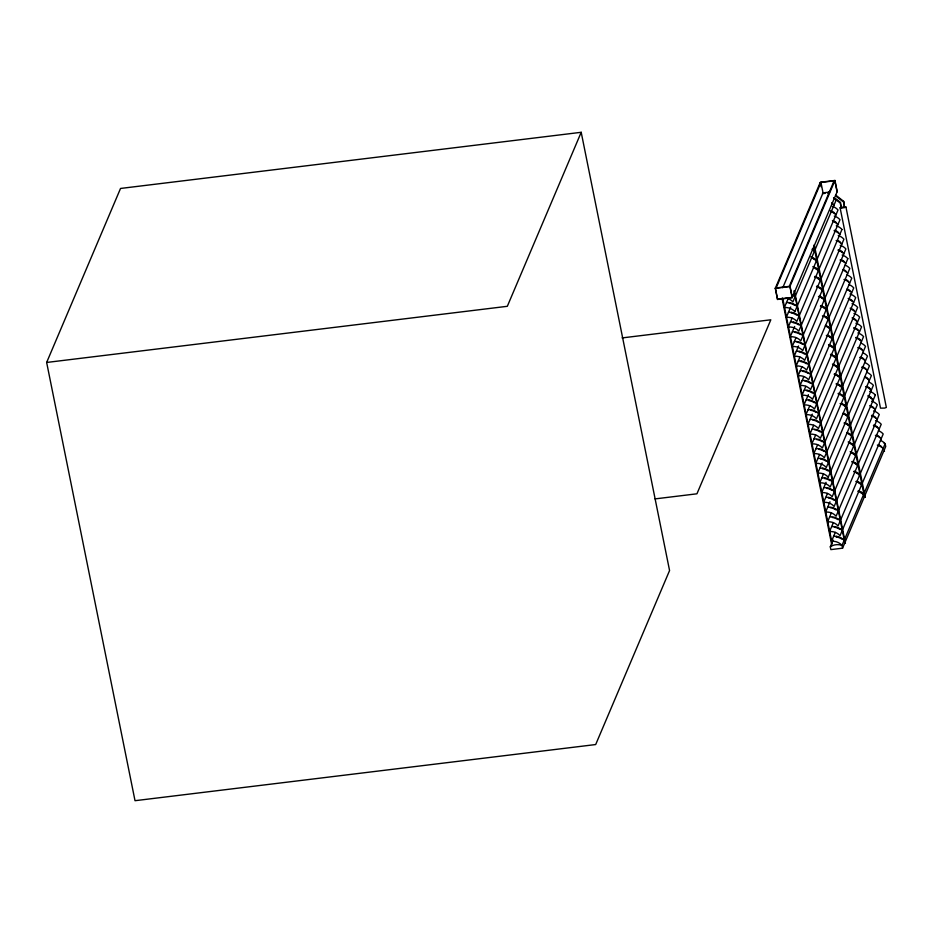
<?xml version="1.0" encoding="UTF-8"?>
<svg xmlns="http://www.w3.org/2000/svg" width="933" height="933" viewBox="0 0 933 933"><rect width="100%" height="100%" fill="white"/><g stroke="black" fill="none" stroke-linecap="round" stroke-linejoin="round"><path stroke-width="1.4" d="M46.65 362.459L120.532 188.454L581.201 132.299L669.567 570.541L595.686 744.546L135.017 800.701L46.65 362.459L507.319 306.304L581.201 132.299M775.288 288.32L820.329 182.25L834.953 180.466L837.204 191.603L792.164 297.674L777.539 299.458L775.288 288.32L789.913 286.536L834.953 180.466M776.139 287.959L820.947 182.436L823.046 192.874L782.775 287.714M777.539 299.458L775.405 288.052L790.029 286.268L792.28 297.394L777.655 299.178M789.306 286.349L834.102 180.839M788.175 298.607L784.35 307.598A11.336 10.403 23 0 1 794.869 311.634M789.376 302.642L789.143 303.19A11.208 10.286 23 0 1 794.554 305.278L794.788 304.729A11.208 10.286 23 0 0 789.376 302.642A11.499 10.543 23 0 0 786.461 302.63M792.595 295.539L792.828 294.98A11.499 10.543 23 0 1 795.009 296.927M833.95 205.225L832.003 202.729M790.706 307.004L786.321 317.337A11.336 10.403 23 0 1 796.84 321.372L839.992 219.733A11.324 10.391 23 0 0 834.3 216.094M791.336 312.38L791.102 312.928A11.208 10.286 23 0 1 796.525 315.016L796.759 314.468A11.208 10.286 23 0 0 791.336 312.38A11.499 10.543 23 0 0 788.432 312.368M816.328 261.088A11.499 10.543 23 0 0 814.147 259.141L814.381 258.593A11.208 10.286 23 0 0 810.87 256.913M792.105 318.083L788.28 327.075A11.336 10.403 23 0 1 798.8 331.11L841.951 229.471M794.858 311.645L838.021 209.995A11.324 10.391 23 0 0 832.341 206.356M833.577 197.843L840.26 203.056L841.239 207.942L844.54 207.534L843.677 201.353L835.758 195.16M841.239 207.942L840.528 202.438L836.073 198.962M793.307 322.118L793.073 322.678A11.208 10.286 23 0 1 798.485 324.754L798.718 324.206A11.208 10.286 23 0 0 793.307 322.118A11.499 10.543 23 0 0 790.391 322.107M818.288 270.838A11.499 10.543 23 0 0 816.107 268.891L816.34 268.331A11.208 10.286 23 0 0 812.83 266.651M844.54 207.534L843.677 201.353M794.636 326.48L790.239 336.813A11.336 10.403 23 0 1 800.759 340.86L843.922 239.21A11.324 10.391 23 0 0 838.231 235.571M820.259 280.576A11.499 10.543 23 0 0 818.078 278.629L818.311 278.069A11.208 10.286 23 0 0 814.801 276.39M796.024 337.559L792.21 346.563A11.336 10.403 23 0 1 802.73 350.598L845.881 248.948A11.324 10.391 23 0 0 840.19 245.321M797.225 341.595L796.992 342.154A11.208 10.286 23 0 1 802.415 344.242L802.648 343.682A11.208 10.286 23 0 0 797.225 341.595A11.499 10.543 23 0 0 794.321 341.583M796.234 332.02A11.208 10.286 23 0 1 800.689 333.944L800.444 334.492A11.208 10.286 23 0 0 795.033 332.416L795.266 331.856A11.499 10.543 23 0 0 792.35 331.845M822.218 290.315A11.499 10.543 23 0 0 820.037 288.367L820.27 287.819A11.208 10.286 23 0 0 816.76 286.128M798.555 345.968L794.17 356.301A11.336 10.403 23 0 1 804.689 360.336L847.84 258.686M799.196 351.344L798.963 351.893A11.208 10.286 23 0 1 804.374 353.98L804.608 353.42A11.208 10.286 23 0 0 799.196 351.344A11.499 10.543 23 0 0 796.281 351.321M824.177 300.053A11.499 10.543 23 0 0 821.996 298.105L822.23 297.557A11.208 10.286 23 0 0 819.652 296.181M799.954 357.047L796.141 366.039A11.336 10.403 23 0 1 806.66 370.074L849.811 268.424A11.324 10.391 23 0 0 845.041 265.112M801.155 361.083L800.922 361.631A11.208 10.286 23 0 1 806.345 363.718L806.579 363.159A11.208 10.286 23 0 0 801.155 361.083A11.499 10.543 23 0 0 798.251 361.071M826.148 309.791A11.499 10.543 23 0 0 823.967 307.843L824.201 307.295A11.208 10.286 23 0 0 820.69 305.604M801.913 366.786L798.1 375.777A11.336 10.403 23 0 1 808.619 379.813L851.771 278.174A11.324 10.391 23 0 0 847.012 274.85M803.126 370.821L802.893 371.369A11.208 10.286 23 0 1 808.305 373.457L808.538 372.908A11.208 10.286 23 0 0 803.126 370.821A11.499 10.543 23 0 0 800.211 370.809M828.107 319.529A11.499 10.543 23 0 0 825.927 317.582L826.16 317.033A11.208 10.286 23 0 0 823.582 315.657M803.884 376.524L800.059 385.516A11.336 10.403 23 0 1 810.579 389.551L853.742 287.912A11.324 10.391 23 0 0 848.972 284.588M805.086 380.559L804.852 381.107A11.208 10.286 23 0 1 810.264 383.195L810.509 382.647A11.208 10.286 23 0 0 805.086 380.559A11.499 10.543 23 0 0 802.17 380.547M830.078 329.267A11.499 10.543 23 0 0 827.898 327.32L828.131 326.772A11.208 10.286 23 0 0 825.542 325.407M805.844 386.262L802.03 395.254A11.336 10.403 23 0 1 812.55 399.289L855.701 297.65A11.324 10.391 23 0 0 850.01 294.012M807.045 390.297L806.812 390.857A11.208 10.286 23 0 1 812.235 392.933L812.468 392.385A11.208 10.286 23 0 0 807.045 390.297A11.499 10.543 23 0 0 804.141 390.286M832.038 339.006A11.499 10.543 23 0 0 829.857 337.07L830.09 336.51A11.208 10.286 23 0 0 827.501 335.145M808.375 394.659L803.989 404.992A11.336 10.403 23 0 1 814.509 409.039L857.66 307.389A11.324 10.391 23 0 0 851.981 303.75M809.016 400.035L808.783 400.595A11.208 10.286 23 0 1 814.194 402.671L814.427 402.123A11.208 10.286 23 0 0 809.016 400.035A11.499 10.543 23 0 0 806.1 400.024M833.997 348.755A11.499 10.543 23 0 0 831.816 346.808L832.049 346.248A11.208 10.286 23 0 0 828.551 344.569M809.774 405.738L805.96 414.742A11.336 10.403 23 0 1 816.48 418.777L859.631 317.127A11.324 10.391 23 0 0 853.94 313.5M810.975 409.774L810.742 410.333A11.208 10.286 23 0 1 816.165 412.409L816.398 411.861A11.208 10.286 23 0 0 810.975 409.774A11.499 10.543 23 0 0 808.071 409.762M835.968 358.494A11.499 10.543 23 0 0 833.787 356.546L834.02 355.998A11.208 10.286 23 0 0 830.51 354.307M812.305 414.147L807.92 424.48A11.336 10.403 23 0 1 818.439 428.515L861.591 326.865A11.324 10.391 23 0 0 855.911 323.238M837.927 368.232A11.499 10.543 23 0 0 835.746 366.284L835.98 365.736A11.208 10.286 23 0 0 832.469 364.045M809.879 434.218L813.704 425.226M813.903 419.675A11.208 10.286 23 0 1 818.358 421.599L818.124 422.159A11.208 10.286 23 0 0 812.713 420.072L812.946 419.523A11.499 10.543 23 0 0 810.031 419.5M839.898 377.97A11.499 10.543 23 0 0 837.717 376.022L837.951 375.474A11.208 10.286 23 0 0 834.44 373.783M815.664 434.965L811.85 443.956A11.336 10.403 23 0 1 822.37 447.992L865.521 346.353A11.324 10.391 23 0 0 860.762 343.029M841.858 387.708A11.499 10.543 23 0 0 839.677 385.761L839.91 385.212A11.208 10.286 23 0 0 836.4 383.533M817.635 444.703L813.809 453.695A11.336 10.403 23 0 1 824.329 457.73L867.48 356.091A11.324 10.391 23 0 0 862.722 352.767M818.836 448.738L818.603 449.286A11.208 10.286 23 0 1 824.014 451.374L824.247 450.826A11.208 10.286 23 0 0 818.836 448.738A11.499 10.543 23 0 0 815.92 448.726M817.833 439.163A11.208 10.286 23 0 1 822.288 441.087L822.055 441.636A11.208 10.286 23 0 0 816.632 439.548L816.865 439A11.499 10.543 23 0 0 813.961 438.988M843.817 397.446A11.499 10.543 23 0 0 841.636 395.499L841.869 394.951A11.208 10.286 23 0 0 838.37 393.271M819.594 454.441L815.78 463.433A11.336 10.403 23 0 1 826.3 467.468L869.451 365.829A11.324 10.391 23 0 0 864.681 362.505M820.795 458.476L820.562 459.036A11.208 10.286 23 0 1 825.985 461.112L826.218 460.564A11.208 10.286 23 0 0 820.795 458.476A11.499 10.543 23 0 0 817.891 458.465M845.788 407.185A11.499 10.543 23 0 0 843.607 405.249L843.84 404.689A11.208 10.286 23 0 0 841.251 403.324M822.125 462.838L817.74 473.171A11.336 10.403 23 0 1 828.259 477.218M822.766 468.214L822.521 468.774A11.208 10.286 23 0 1 827.944 470.85L828.177 470.302A11.208 10.286 23 0 0 822.766 468.214A11.499 10.543 23 0 0 819.85 468.203M847.747 416.934A11.499 10.543 23 0 0 845.566 414.987L845.799 414.427A11.208 10.286 23 0 0 843.222 413.062M823.524 473.917L819.699 482.921A11.336 10.403 23 0 1 830.218 486.956L873.381 385.306A11.324 10.391 23 0 0 868.611 381.982M824.725 477.953L824.492 478.512A11.208 10.286 23 0 1 829.904 480.588L830.137 480.04A11.208 10.286 23 0 0 824.725 477.953A11.499 10.543 23 0 0 821.81 477.941M849.718 426.673A11.499 10.543 23 0 0 847.526 424.725L847.77 424.177A11.208 10.286 23 0 0 845.181 422.801M826.055 482.326L821.67 492.659A11.336 10.403 23 0 1 832.189 496.694L875.341 395.044M828.247 477.218L871.41 375.567A11.324 10.391 23 0 0 866.652 372.244M826.685 487.702L826.451 488.251A11.208 10.286 23 0 1 831.874 490.338L832.108 489.778A11.208 10.286 23 0 0 826.685 487.702A11.499 10.543 23 0 0 823.781 487.679M851.677 436.411A11.499 10.543 23 0 0 849.496 434.463L849.73 433.915A11.208 10.286 23 0 0 847.141 432.539M827.454 493.405L823.629 502.397A11.336 10.403 23 0 1 834.149 506.432L877.3 404.782A11.324 10.391 23 0 0 871.62 401.155M828.656 497.441L828.422 497.989A11.208 10.286 23 0 1 833.834 500.076L834.067 499.517A11.208 10.286 23 0 0 828.656 497.441A11.499 10.543 23 0 0 825.74 497.429M853.637 446.149A11.499 10.543 23 0 0 851.456 444.201L851.689 443.653A11.208 10.286 23 0 0 848.179 441.962M829.985 501.802L825.6 512.135A11.336 10.403 23 0 1 836.12 516.171L879.271 414.52A11.324 10.391 23 0 0 873.58 410.893M855.608 455.887A11.499 10.543 23 0 0 853.427 453.939L853.66 453.391A11.208 10.286 23 0 0 850.15 451.712M831.373 512.882L827.559 521.874A11.336 10.403 23 0 1 838.079 525.909L881.23 424.27A11.324 10.391 23 0 0 875.551 420.631M831.583 507.342A11.208 10.286 23 0 1 836.038 509.266L835.805 509.815A11.208 10.286 23 0 0 830.382 507.727L830.615 507.179A11.499 10.543 23 0 0 827.711 507.167M857.567 465.625A11.499 10.543 23 0 0 855.386 463.678L855.619 463.13A11.208 10.286 23 0 0 852.109 461.45M833.344 522.62L829.519 531.612A11.336 10.403 23 0 1 840.038 535.647L883.189 434.008A11.324 10.391 23 0 0 878.431 430.684M833.542 517.08A11.208 10.286 23 0 1 837.997 519.005L837.764 519.553A11.208 10.286 23 0 0 832.341 517.465L832.586 516.917A11.499 10.543 23 0 0 829.67 516.905M859.538 475.364A11.499 10.543 23 0 0 857.345 473.428L857.59 472.868A11.208 10.286 23 0 0 854.08 471.188M835.303 532.358L831.49 541.35A11.336 10.403 23 0 1 842.009 545.385L842.557 548.184L830.86 549.607L830.3 546.82L833.134 540.137M836.271 536.953L836.504 536.393A11.208 10.286 23 0 1 841.928 538.481A11.499 10.543 23 0 1 844.108 540.429M861.497 485.113A11.499 10.543 23 0 0 859.316 483.166L859.55 482.606A11.196 10.275 23 0 0 856.96 481.241M841.928 538.481L841.694 539.029A11.208 10.286 23 0 0 836.271 536.953M863.457 494.852A11.499 10.543 23 0 0 861.276 492.904L861.509 492.356A11.208 10.286 23 0 0 858.931 490.98M842.557 548.184L885.72 446.534L885.16 443.746A11.324 10.391 23 0 0 880.402 440.423M830.102 190.74L828.014 193.493L829.834 191.37M794.426 290.909L845.426 543.426M865.183 497.242L864.553 497.324L865.194 497.231L814.276 244.691M843.257 206.869L845.951 207.068L886.35 407.429L884.682 408.083L880.495 408.141L840.097 207.779L841.764 207.126M845.951 207.068L840.097 207.779M884.402 451.082L884.519 451.187M823.046 192.874L829.624 192.07M822.451 193.656L825.11 193.341M622.078 337.921L770.821 319.797L696.939 493.802L655.059 498.898M844.96 543.449L794.041 290.898M835.91 214.963L833.974 212.467A11.196 10.275 23 0 0 830.463 210.776M841.811 244.178L839.863 241.682A11.196 10.275 23 0 0 837.274 240.317M843.77 253.916L841.823 251.42A11.196 10.275 23 0 0 838.312 249.741M845.73 263.666L843.794 261.158A11.196 10.275 23 0 0 841.204 259.794M847.7 273.404L845.753 270.908A11.196 10.275 23 0 0 843.164 269.532M849.66 283.142L847.712 280.646A11.196 10.275 23 0 0 845.135 279.27M851.631 292.88L849.683 290.385A11.196 10.275 23 0 0 847.094 289.008M855.549 312.357L853.602 309.861A11.196 10.275 23 0 0 850.103 308.182M857.52 322.095L855.573 319.599A11.196 10.275 23 0 0 852.062 317.92M859.48 331.845L857.532 329.337A11.196 10.275 23 0 0 854.033 327.658M861.451 341.583L859.503 339.087A11.196 10.275 23 0 0 855.993 337.396M863.41 351.321L861.462 348.825A11.196 10.275 23 0 0 858.885 347.449M867.34 370.798L865.392 368.302A11.196 10.275 23 0 0 862.803 366.937M869.299 380.536L867.352 378.04A11.196 10.275 23 0 0 864.774 376.675M875.189 409.762L873.241 407.266A11.196 10.275 23 0 0 869.743 405.575M877.16 419.5L875.212 417.004A11.196 10.275 23 0 0 871.702 415.313M879.119 429.238L877.172 426.743A11.196 10.275 23 0 0 873.673 425.051M881.079 438.976L879.143 436.481A11.196 10.275 23 0 0 876.553 435.116M883.05 448.715L881.102 446.219A11.196 10.275 23 0 0 878.524 444.854M835.501 195.778L843.42 201.971M839.84 234.44L837.892 231.944A11.196 10.275 23 0 0 834.394 230.264M871.259 390.274L869.323 387.778A11.196 10.275 23 0 0 866.734 386.414M837.881 224.701L835.933 222.206A11.196 10.275 23 0 0 832.423 220.526M853.59 302.619L851.642 300.123A11.196 10.275 23 0 0 848.132 298.443M865.369 361.059L863.422 358.564A11.196 10.275 23 0 0 860.844 357.187M837.088 191.871L834.837 180.745L820.212 182.53L821.052 186.705M813.914 246.195L864.541 497.301M789.913 286.536L792.164 297.674M782.67 298.128L832.154 543.531M782.029 298.21L831.793 545.035M861.509 492.344A11.499 10.543 23 0 1 863.69 494.292M857.765 491.213A11.208 10.286 23 0 1 861.276 492.904M833.601 536.382A11.499 10.543 23 0 1 836.504 536.393M830.3 546.82A12.817 11.756 23 0 1 841.998 545.397L885.16 443.746A12.817 11.756 23 0 0 884.157 443.443M877.358 445.088A11.301 10.368 23 0 1 881.65 447.35M831.63 526.644A11.499 10.543 23 0 1 834.545 526.655L834.312 527.203A11.208 10.286 23 0 1 839.723 529.291L839.957 528.743A11.208 10.286 23 0 0 835.501 526.818M840.12 528.801A11.499 10.543 23 0 1 842.301 530.749M855.806 481.475A11.196 10.275 23 0 1 859.316 483.166M837.997 519.005A11.499 10.543 23 0 1 840.178 520.952M853.847 471.736A11.208 10.286 23 0 1 857.345 473.428M836.038 509.266A11.499 10.543 23 0 1 838.219 511.202M851.876 461.998A11.208 10.286 23 0 1 855.386 463.678M834.067 499.517A11.499 10.543 23 0 1 836.248 501.464M850.838 452.575A11.208 10.286 23 0 1 853.427 453.939M832.108 489.778A11.499 10.543 23 0 1 834.289 491.726M848.878 442.837A11.208 10.286 23 0 1 851.456 444.201M830.137 480.04A11.499 10.543 23 0 1 832.329 481.988M846.907 433.099A11.208 10.286 23 0 1 849.496 434.463M828.177 470.302A11.499 10.543 23 0 1 830.358 472.25M844.027 423.034A11.208 10.286 23 0 1 847.526 424.725M826.37 460.622A11.499 10.543 23 0 1 828.551 462.57M842.977 413.611A11.208 10.286 23 0 1 845.566 414.987M824.247 450.826A11.499 10.543 23 0 1 826.428 452.773M840.097 403.557A11.208 10.286 23 0 1 843.607 405.249M822.288 441.087A11.499 10.543 23 0 1 824.469 443.023M838.126 393.819A11.208 10.286 23 0 1 841.636 395.499M811.99 429.25A11.499 10.543 23 0 1 814.906 429.262L814.672 429.81A11.208 10.286 23 0 1 820.084 431.897L820.329 431.338A11.208 10.286 23 0 0 815.862 429.425M820.48 431.396A11.499 10.543 23 0 1 822.661 433.344M836.166 384.081A11.208 10.286 23 0 1 839.677 385.761M818.358 421.599A11.499 10.543 23 0 1 820.539 423.547M834.207 374.343A11.208 10.286 23 0 1 837.717 376.022M809.879 434.207A11.336 10.403 23 0 1 820.399 438.253L863.561 336.603A11.324 10.391 23 0 0 857.87 332.976M859.55 482.606A11.499 10.543 23 0 1 861.73 484.554M875.387 435.349A11.301 10.368 23 0 1 879.691 437.612M857.59 472.868A11.499 10.543 23 0 1 859.771 474.815M873.428 425.611A11.301 10.368 23 0 1 877.731 427.874M855.619 463.13A11.499 10.543 23 0 1 857.8 465.077M871.469 415.861A11.301 10.368 23 0 1 875.76 418.136M853.66 453.391A11.499 10.543 23 0 1 855.841 455.339M870.431 406.438A11.301 10.368 23 0 1 873.801 408.397M868.46 396.7A11.336 10.403 23 0 1 873.241 400.012A11.488 10.531 23 0 0 871.049 398.076L871.282 397.516A11.196 10.275 23 0 0 867.772 395.837M851.689 443.653A11.499 10.543 23 0 1 853.87 445.601M865.579 386.647A11.313 10.38 23 0 1 870.606 389.562M849.73 433.915A11.499 10.543 23 0 1 851.911 435.863M847.77 424.165A11.499 10.543 23 0 1 849.951 426.113M864.529 377.224A11.301 10.368 23 0 1 867.912 379.171M845.799 414.427A11.499 10.543 23 0 1 847.98 416.375M861.649 367.17A11.301 10.368 23 0 1 865.941 369.433M843.84 404.689A11.499 10.543 23 0 1 846.021 406.636M859.678 357.432A11.301 10.368 23 0 1 863.981 359.695M841.869 394.951A11.499 10.543 23 0 1 844.05 396.898M857.719 347.682A11.301 10.368 23 0 1 862.01 349.957M839.91 385.212A11.499 10.543 23 0 1 842.091 387.16M855.759 337.944A11.301 10.368 23 0 1 860.051 340.218M837.951 375.474A11.499 10.543 23 0 1 840.132 377.422M853.788 328.206A11.301 10.368 23 0 1 858.092 330.469M835.98 365.736A11.499 10.543 23 0 1 838.161 367.684M852.75 318.783A11.301 10.368 23 0 1 856.121 320.73M834.02 355.998A11.499 10.543 23 0 1 836.201 357.934M850.791 309.045A11.301 10.368 23 0 1 854.161 310.992M832.049 346.248A11.499 10.543 23 0 1 834.242 348.196M848.82 299.306A11.301 10.368 23 0 1 852.191 301.254M830.09 336.51A11.499 10.543 23 0 1 832.271 338.457M846.861 289.557A11.301 10.368 23 0 1 850.231 291.516M828.131 326.772A11.499 10.543 23 0 1 830.312 328.719M843.968 279.503A11.301 10.368 23 0 1 848.272 281.778M826.16 317.033A11.499 10.543 23 0 1 828.341 318.981M842.931 270.08A11.301 10.368 23 0 1 846.301 272.039M824.201 307.295A11.499 10.543 23 0 1 826.381 309.243M840.038 260.027A11.301 10.368 23 0 1 844.342 262.301M822.23 297.557A11.499 10.543 23 0 1 824.422 299.505M838.079 250.289A11.301 10.368 23 0 1 842.371 252.551M816.55 411.919A11.499 10.543 23 0 1 818.731 413.867M814.427 402.123A11.499 10.543 23 0 1 816.608 404.071M812.468 392.385A11.499 10.543 23 0 1 814.649 394.332M810.509 382.647A11.499 10.543 23 0 1 812.69 384.594M808.538 372.908A11.499 10.543 23 0 1 810.719 374.844M833.892 198.297A11.324 10.391 23 0 1 836.073 200.245L792.898 301.907A11.336 10.403 23 0 0 786.262 298.024M831.77 203.266A11.301 10.368 23 0 1 832.563 203.861M814.357 251.35A11.499 10.543 23 0 0 812.177 249.403L812.41 248.854A11.499 10.543 23 0 1 814.602 250.802M833.157 364.92A11.208 10.286 23 0 1 835.746 366.284M831.198 355.17A11.208 10.286 23 0 1 833.787 356.546M829.239 345.432A11.208 10.286 23 0 1 831.816 346.808M826.346 335.379A11.208 10.286 23 0 1 829.857 337.07M825.308 325.955A11.208 10.286 23 0 1 827.898 327.32M806.73 363.229A11.499 10.543 23 0 1 808.911 365.165M822.416 315.902A11.208 10.286 23 0 1 825.927 317.582M869.649 391.417A11.324 10.391 23 0 1 875.352 395.044M820.27 287.819A11.499 10.543 23 0 1 822.451 289.755M836.12 240.551A11.301 10.368 23 0 1 840.411 242.813M834.149 230.813A11.313 10.38 23 0 1 839.175 233.728M818.311 278.069A11.499 10.543 23 0 1 820.492 280.017M833.111 221.378A11.313 10.38 23 0 1 837.216 223.99M816.34 268.331A11.499 10.543 23 0 1 818.521 270.278M804.608 353.42A11.499 10.543 23 0 1 806.788 355.368M820.457 306.164A11.208 10.286 23 0 1 823.967 307.843M802.8 343.741A11.499 10.543 23 0 1 804.981 345.688M818.486 296.426A11.208 10.286 23 0 1 821.996 298.105M800.689 333.944A11.499 10.543 23 0 1 802.87 335.892M816.527 286.688A11.208 10.286 23 0 1 820.037 288.367M798.718 324.206A11.499 10.543 23 0 1 800.899 326.153M814.567 276.938A11.208 10.286 23 0 1 818.078 278.629M796.759 314.468A11.499 10.543 23 0 1 798.94 316.415M813.529 267.514A11.208 10.286 23 0 1 816.107 268.891M842.161 255.059A11.324 10.391 23 0 1 847.852 258.686M836.271 225.833A11.324 10.391 23 0 1 841.963 229.46M814.381 258.593A11.499 10.543 23 0 1 816.562 260.54M831.151 211.639A11.301 10.368 23 0 1 834.522 213.599M794.788 304.729A11.499 10.543 23 0 1 796.969 306.665M811.558 257.776A11.208 10.286 23 0 1 814.147 259.141"/></g></svg>
